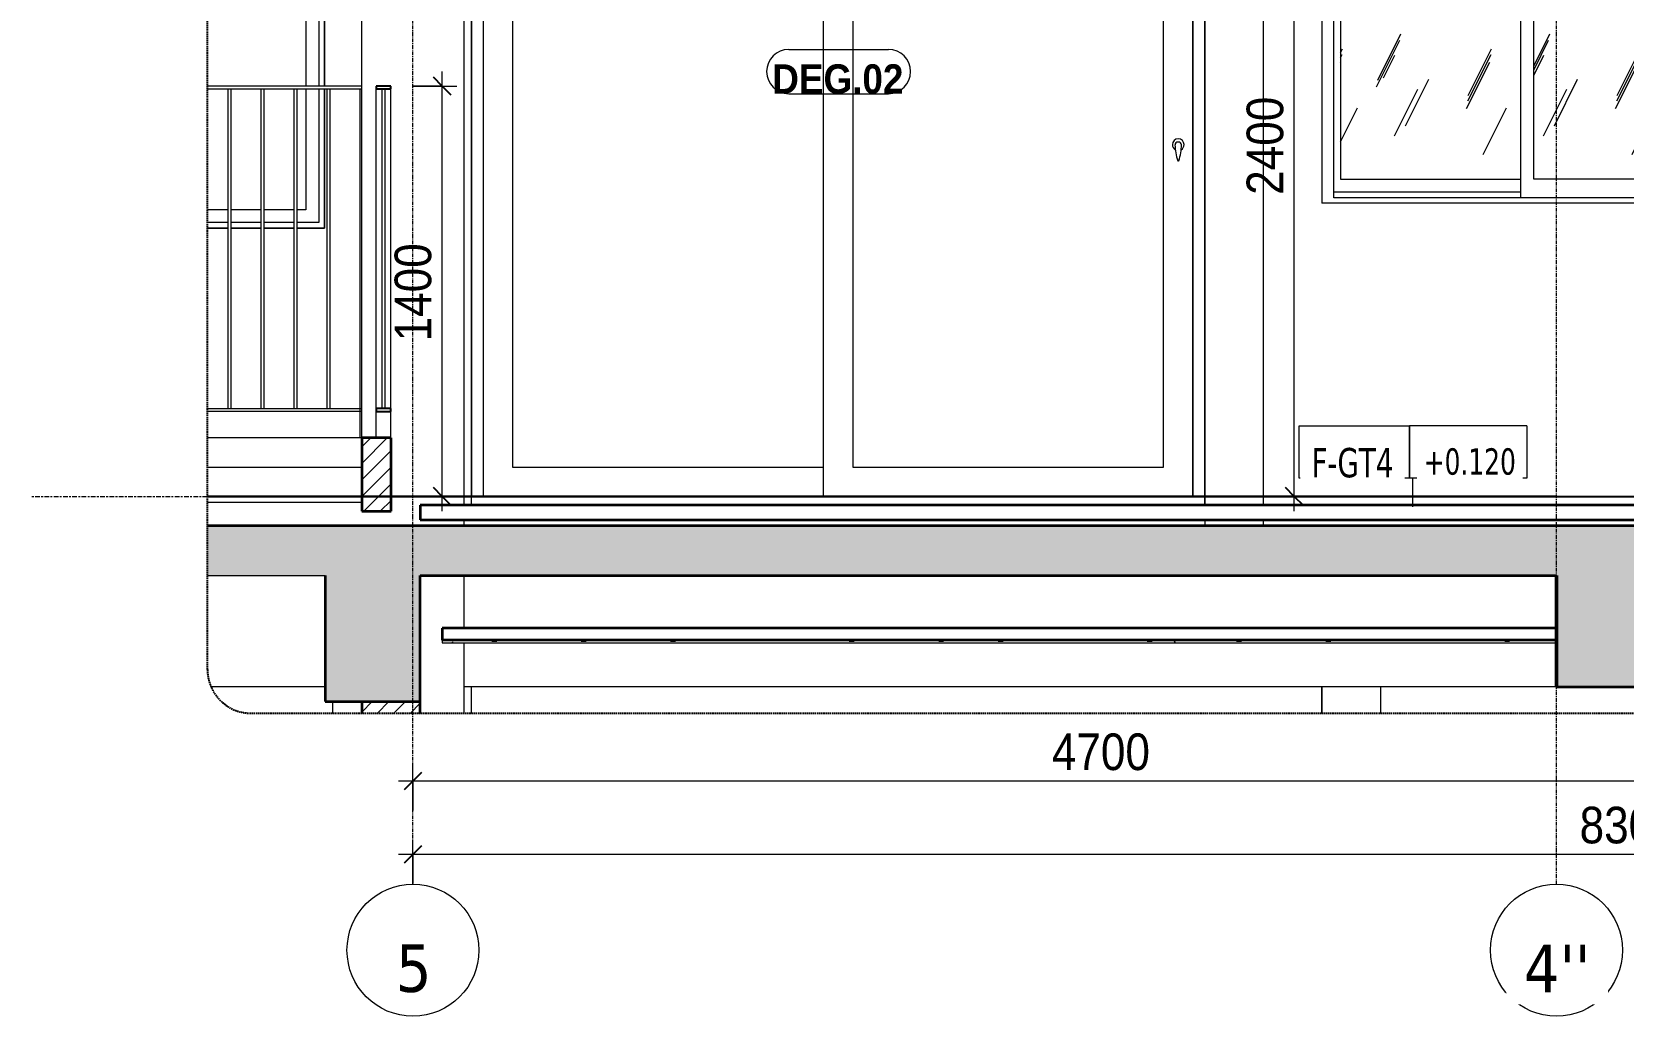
# Model space of a CAD drawing. Header units: millimetres. Extents: x 41758 to 237109, y 3795 to 78637.
# Drawn here: x 122996 to 128423, y 3827 to 7185 of the extents above; entities that cross this region are included whole.
import ezdxf

# ---------------------------------------------------------------- set-up
doc = ezdxf.new("R2010")
doc.units = ezdxf.units.MM
for name, pattern in [('Centre', [31.75, 6.35, -4.7625, 15.875, -4.7625]), ('Grid Line', [22.225, 12.7, -3.175, 3.175, -3.175]), ('Hidden', [7.14375, 4.7625, -2.38125]), ('IMPORT-CENTER _2_', [40.64, 25.4, -5.08, 5.08, -5.08])]:
    doc.linetypes.add(name, pattern=pattern)
for name, color, linetype, lineweight in [('0-5', 130, 'Continuous', 5), ('A-ANNO-DIMS', 211, 'Continuous', 9), ('A-ANNO-DIMS-50', 211, 'Continuous', 9), ('A-CLNG-1', 250, 'Continuous', 35), ('A-CLNG-FNSH-1', 7, 'Continuous', 18), ('A-CLNG-PATT-3', 13, 'Continuous', 18), ('A-DETL-GENF', 92, 'Continuous', 18), ('A-DETL-GENF-4', 9, 'Continuous', 18), ('A-DETL-GENF-5', 92, 'Hidden', 25), ('A-DETL-MEDM', 33, 'Continuous', 35), ('A-DETL-THIN', 151, 'Continuous', 18), ('A-DOOR', 31, 'Continuous', 18), ('A-DOOR-FRAM-1', 31, 'Continuous', 18), ('A-DOOR-IDEN', 31, 'Continuous', 9), ('A-FLOR-2', 7, 'Continuous', 18), ('A-FLOR-FNSH-1', 250, 'Continuous', 35), ('A-FLOR-HRAL', 11, 'Continuous', 18), ('A-FLOR-HRAL-3', 11, 'Continuous', 25), ('A-FLOR-HRAL-4', 7, 'Continuous', 18), ('A-FLOR-IDEN', 11, 'Continuous', 9), ('A-FLOR-LEVL-2', 51, 'Centre', 9), ('A-GLAZ', 151, 'Continuous', 18), ('A-GLAZ-2', 7, 'Continuous', 18), ('A-WALL', 113, 'Continuous', 18), ('A-WALL-2', 250, 'Continuous', 35), ('A-WALL-3', 7, 'Continuous', 18), ('A-WALL-PATT-2', 111, 'Continuous', 18), ('G-IMPT', 8, 'Continuous', 18), ('G-IMPT-3', 8, 'IMPORT-CENTER _2_', 18), ('M-EQPM', 50, 'Continuous', 18), ('M-EQPM-2', 50, 'Continuous', 25), ('S-BEAM-1', 90, 'Continuous', 50), ('S-BEAM-2', 7, 'Continuous', 18), ('S-BEAM-3', 191, 'Continuous', 5), ('S-COLS', 52, 'Continuous', 18), ('S-COLS-6', 7, 'Continuous', 18), ('S-GRID-1', 1, 'Grid Line', 9), ('S-GRID-IDEN', 1, 'Continuous', 9)]:
    doc.layers.add(name, color=color, linetype=linetype, lineweight=lineweight)
doc.styles.add('Arial_B_1', font='arialbd.ttf', dxfattribs={"width": 0.9, "height": 100})
doc.styles.add('Tahoma', font='tahoma.ttf', dxfattribs={"width": 0.8, "height": 100})
doc.styles.add('Tahoma_1', font='tahoma.ttf', dxfattribs={"width": 0.8, "height": 90})
doc.styles.add('Tahoma_B', font='tahomabd.ttf', dxfattribs={"height": 162.5})
doc.styles.add('UTM Avo', font='', dxfattribs={"width": 0.9, "height": 125})
doc.styles.get('UTM Avo').set_extended_font_data('UTM Avo')
doc.dimstyles.new('1_Dim_chi_tiet_2_5', dxfattribs={"dimscale": 304.8, "dimtxt": 124.912619, "dimasz": 0.19685, "dimexe": 0.164042, "dimexo": 0.0625, "dimgap": 0.016404, "dimtad": 1, "dimdec": 0, "dimrnd": 5, "dimzin": 0, "dimdsep": 46, "dimtxsty": 'UTM Avo', "dimblk1": 'OBLIQUE', "dimblk2": 'OBLIQUE', "dimsah": 1, "dimcen": 0.09, "dimdle": 0.164042, "dimazin": 0, "dimtfac": 1, "dimtdec": 4, "dimtix": 1, "dimtmove": 0, "dimatfit": 3, "dimfxl": 0.328084, "dimfxlon": 1, "dimtvp": 1, "dimtolj": 1, "dimtzin": 0, "dimarcsym": 2})
pattern_1 = [(63.435, (-46807.1, 15909.78), (-0.0009, 508), [177.488, -958.435]), (63.435, (-47315.1, 15909.78), (-0.0009, 508), [177.488, -958.435]), (63.435, (-46563.92, 16007.92), (-0.0009, 508), [177.488, -958.435]), (63.435, (-47071.92, 16007.92), (-0.0009, 508), [177.488, -958.435]), (63.435, (-46600.73, 15973.28), (-0.0009, 508), [177.488, -958.435]), (63.435, (-47108.73, 15973.28), (-0.0009, 508), [177.488, -958.435]), (63.435, (-46638.25, 16171.7), (-0.0009, 508), [86.267, -1049.655]), (63.435, (-47146.25, 16171.7), (-0.0009, 508), [86.267, -1049.655]), (63.435, (-46662.78, 16140.98), (-0.0009, 508), [177.488, -958.435]), (63.435, (-47170.78, 16140.98), (-0.0009, 508), [177.488, -958.435]), (63.435, (-46658.45, 16163.03), (-0.0009, 508), [177.488, -958.435]), (63.435, (-47166.45, 16163.03), (-0.0009, 508), [177.488, -958.435]), (63.435, (-46863.4, 16066.31), (-0.0009, 508), [177.488, -958.435]), (63.435, (-47371.4, 16066.31), (-0.0009, 508), [177.488, -958.435]), (63.435, (-46859.08, 16092.3), (-0.0009, 508), [177.488, -958.435]), (63.435, (-47367.08, 16092.3), (-0.0009, 508), [177.488, -958.435]), (63.435, (-46857.9, 16111.03), (-0.0009, 508), [177.488, -958.435]), (63.435, (-47365.9, 16111.03), (-0.0009, 508), [177.488, -958.435])]
pattern_2 = [(45, (129644.69, 15875), (-28.28427, 28.28427), [])]

# ---------------------------------------------------------------- blocks, each defined once
blk = doc.blocks.new('NCV_TKTC_KET CAU_rvt-7-TKCS_CĂN HỘ LOẠI 6 - MẶT CẮT 6')
at = {"layer": 'S-BEAM-3'}
blk.add_hatch(color=256, dxfattribs=at).paths.add_polyline_path([(-48852.6, 5150), (-48852.6, 5150), (-48852.6, 5330)])
at = {"layer": 'S-BEAM-1'}
blk.add_line((-48852.6, 5330), (-48852.6, 4950), dxfattribs=at)
at = {"layer": 'S-BEAM-2'}
for p, q in [((-53453.6, 5700), (-52927.6, 5700)), ((-53052.6, 4950), (-53439.7, 4950)), ((-48852.6, 4950), (-52577.6, 4950))]:
    blk.add_line(p, q, dxfattribs=at)
at = {"layer": 'S-COLS-6'}
for p, q in [((-52577.6, 5570), (-52577.6, 8730)), ((-52927.6, 8350), (-52927.6, 5800)), ((-52577.6, 5500), (-52577.6, 5520)), ((-52577.6, 5150), (-52577.6, 5330)), ((-52577.6, 4860), (-52577.6, 5100)), ((-52552.6, 4860), (-52552.6, 4950)), ((-53027.6, 4900), (-53027.6, 4860))]:
    blk.add_line(p, q, dxfattribs=at)
blk = doc.blocks.new('M_Fixed - 900 x 1400-901191-TKCS_CĂN HỘ LOẠI 6 - MẶT CẮT 6')
at = {"layer": 'A-GLAZ-2'}
for p, q in [((-53054.6, 7915), (-53453.6, 7915)), ((-53453.6, 7896), (-53073.6, 7896)), ((-53073.6, 7896), (-53073.6, 7000)), ((-53054.6, 7000), (-53054.6, 7915)), ((-53453.6, 7852), (-53117.6, 7852)), ((-53117.6, 7852), (-53117.6, 7000)), ((-53117.6, 6990), (-53117.6, 6578)), ((-53073.6, 6990), (-53073.6, 6534)), ((-53054.6, 6515), (-53054.6, 6990)), ((-53382.6, 6578), (-53453.6, 6578)), ((-53270.1, 6578), (-53372.6, 6578)), ((-53157.6, 6578), (-53260.1, 6578)), ((-53117.6, 6578), (-53147.6, 6578)), ((-53382.6, 6534), (-53453.6, 6534)), ((-53453.6, 6515), (-53382.6, 6515)), ((-53270.1, 6534), (-53372.6, 6534)), ((-53372.6, 6515), (-53270.1, 6515)), ((-53157.6, 6534), (-53260.1, 6534)), ((-53260.1, 6515), (-53157.6, 6515)), ((-53073.6, 6534), (-53147.6, 6534)), ((-53147.6, 6515), (-53054.6, 6515))]:
    blk.add_line(p, q, dxfattribs=at)
blk = doc.blocks.new('Railing - 10mm-901206-TKCS_CĂN HỘ LOẠI 6 - MẶT CẮT 6')
at = {"layer": 'A-FLOR-HRAL-4'}
for p, q in [((-53382.564287, 5900), (-53382.564287, 6990)), ((-53372.564287, 5900), (-53372.564287, 6990))]:
    blk.add_line(p, q, dxfattribs=at)
blk = doc.blocks.new('Railing - 50 x 10mm-901205-TKCS_CĂN HỘ LOẠI 6 - MẶT CẮT 6')
at = {"layer": 'A-FLOR-HRAL-4'}
for p, q in [((-52932.564287, 6990), (-52927.564287, 6990)), ((-52932.564287, 5800), (-52932.564287, 6990))]:
    blk.add_line(p, q, dxfattribs=at)
blk = doc.blocks.new('Railing - Railing-1003703-TKCS_CĂN HỘ LOẠI 6 - MẶT CẮT 6')
at = {"layer": 'A-FLOR-HRAL-4'}
for p, q in [((-53453.6, 5900), (-52927.6, 5900)), ((-52927.6, 5890), (-53453.6, 5890))]:
    blk.add_line(p, q, dxfattribs=at)
for name, p in [('Railing - 10mm-901206-TKCS_CĂN HỘ LOẠI 6 - MẶT CẮT 6', (0, 0)), ('Railing - 10mm-901206-TKCS_CĂN HỘ LOẠI 6 - MẶT CẮT 6', (112.5, 0)), ('Railing - 10mm-901206-TKCS_CĂN HỘ LOẠI 6 - MẶT CẮT 6', (225, 0)), ('Railing - 10mm-901206-TKCS_CĂN HỘ LOẠI 6 - MẶT CẮT 6', (337.5, 0)), ('Railing - 50 x 10mm-901205-TKCS_CĂN HỘ LOẠI 6 - MẶT CẮT 6', (0, 0))]:
    blk.add_blockref(name, p)
blk = doc.blocks.new('Top Rail Type - Top Rail_Internal_-1003704-TKCS_CĂN HỘ LOẠI 6 - MẶT CẮT 6')
at = {"layer": 'A-FLOR-HRAL-4'}
for p, q in [((-52927.6, 7000), (-53453.6, 7000)), ((-53453.6, 6990), (-52927.6, 6990))]:
    blk.add_line(p, q, dxfattribs=at)
blk = doc.blocks.new('NCV_TKTC_TANG 2_rvt-7-TKCS_CĂN HỘ LOẠI 6 - MẶT CẮT 6')
at = {"layer": 'A-FLOR-2'}
for p, q in [((-52552.6, 5600), (-50052.6, 5600)), ((-52552.6, 5570), (-52552.6, 5600)), ((-50052.6, 5600), (-50052.6, 5570))]:
    blk.add_line(p, q, dxfattribs=at)
at = {"layer": 'A-FLOR-FNSH-1'}
for p, q in [((-48052.6, 5570), (-52727.6, 5570)), ((-52727.6, 5570), (-52727.6, 5520)), ((-52727.6, 5520), (-48052.6, 5520))]:
    blk.add_line(p, q, dxfattribs=at)
at = {"layer": 'A-WALL-3'}
for p, q in [((-53054.6, 7915), (-53054.6, 7000)), ((-53054.6, 6990), (-53054.6, 6515)), ((-53382.6, 6515), (-53453.6, 6515)), ((-53270.1, 6515), (-53372.6, 6515)), ((-53157.6, 6515), (-53260.1, 6515)), ((-53054.6, 6515), (-53147.6, 6515)), ((-52927.6, 5800), (-53453.6, 5800)), ((-53453.6, 5580), (-52927.6, 5580))]:
    blk.add_line(p, q, dxfattribs=at)
at = {"layer": 'A-FLOR-HRAL'}
for name in ['Top Rail Type - Top Rail_Internal_-1003704-TKCS_CĂN HỘ LOẠI 6 - MẶT CẮT 6', 'Railing - Railing-1003703-TKCS_CĂN HỘ LOẠI 6 - MẶT CẮT 6']:
    blk.add_blockref(name, (0, 0), dxfattribs=at)
at = {"layer": 'A-GLAZ'}
blk.add_blockref('M_Fixed - 900 x 1400-901191-TKCS_CĂN HỘ LOẠI 6 - MẶT CẮT 6', (0, 0), dxfattribs=at)
blk = doc.blocks.new('DEG_02-DEG_03 - DEG_02-2500x2400mm-CỬA ĐI 02 CÁNH TRƯỢT-V73-TKCS_CĂN HỘ LOẠI 6 - MẶT CẮT 6')
at = {"layer": 'A-DOOR'}
for p, q in [((-50092.6, 7960), (-51352.6, 7960)), ((-51352.6, 5600), (-51352.6, 7960)), ((-50092.6, 7960), (-50092.6, 5600)), ((-52412.6, 7860), (-52412.6, 5700)), ((-52412.6, 7860), (-51352.6, 7860)), ((-51252.6, 7860), (-51252.6, 5700)), ((-51252.6, 7860), (-50192.6, 7860)), ((-50192.6, 5700), (-50192.6, 7860)), ((-52412.6, 5700), (-51352.6, 5700)), ((-51252.6, 5700), (-50192.6, 5700)), ((-50092.6, 5600), (-51352.6, 5600))]:
    blk.add_line(p, q, dxfattribs=at)
at = {"layer": 'A-DOOR', "flags": 128}
blk.add_lwpolyline([(-50141.1, 6808.7), (-50141.8, 6808.7), (-50143.2, 6808.7), (-50144, 6808.7), (-50144.1, 6808.7)], dxfattribs=at)
at = {"layer": 'A-DOOR'}
for centre, radius, start, end in [((-50142.6, 6800), 20, 0, 180), ((-50142.6, 6800), 20, 180, 240), ((-50144.1, 6799.2), 9.45, 90, 180), ((-49988.8, 6799.2), 164.8, 180, 199.134), ((-50141.1, 6799.2), 9.45, 0, 90), ((-50296.4, 6799.2), 164.8, 340.866, 0), ((-50142.6, 6800), 20, 300, 0), ((-50142.2, 6746), 2.34, 199.134, 261.031), ((-50142.9, 6746), 2.34, 278.969, 340.866)]:
    blk.add_arc(centre, radius, start, end, dxfattribs=at)
at = {"layer": 'A-DOOR-FRAM-1'}
for p, q in [((-50052.6, 8000), (-52552.6, 8000)), ((-52552.6, 8000), (-52552.6, 5600)), ((-50052.6, 8000), (-50052.6, 5600)), ((-52512.6, 5600), (-52512.6, 7960)), ((-52512.6, 7960), (-50092.6, 7960)), ((-50092.6, 5600), (-50092.6, 7960)), ((-52552.6, 5600), (-52512.6, 5600)), ((-50052.6, 5600), (-50092.6, 5600))]:
    blk.add_line(p, q, dxfattribs=at)
blk = doc.blocks.new('1_FAMILY RVT - W01-WxH 1400x1400xmm-389822-TKCS_CĂN HỘ LOẠI 6 - MẶT CẮT 6')
at = {"layer": 'A-DETL-GENF'}
blk.add_hatch(color=256, dxfattribs=at).paths.add_polyline_path([(-49248.1, 7262.1), (-49180.3, 7309.5), (-49248.1, 7357), (-49248.1, 7326.5), (-49383.5, 7326.5), (-49383.5, 7292.6), (-49248.1, 7292.6)])
at = {"layer": 'A-GLAZ'}
h = blk.add_hatch(dxfattribs=at)
h.set_pattern_fill('FP_39', color=256, style=0, pattern_type=2)
h.set_pattern_definition(pattern_1)
h.paths.add_polyline_path([(-48974.8, 6682.5), (-48974.8, 7936.5), (-49589.1, 7936.5), (-49589.1, 6682.5)])
h.paths.add_polyline_path([(-49248.1, 7262.1), (-49248.1, 7292.6), (-49383.5, 7292.6), (-49383.5, 7326.5), (-49248.1, 7326.5), (-49248.1, 7357), (-49180.3, 7309.5), (-49204.5, 7292.6)])
h = blk.add_hatch(dxfattribs=at)
h.set_pattern_fill('FP_39', color=256, style=0, pattern_type=2)
h.set_pattern_definition(pattern_1)
h.paths.add_polyline_path([(-48660.7, 6682.5), (-48316.1, 6682.5), (-48316.1, 7936.5), (-48930.3, 7936.5), (-48930.3, 6682.5)])
at = {"layer": 'A-DETL-GENF'}
for p, q in [((-49248.1, 7357), (-49248.1, 7326.5)), ((-49180.3, 7309.5), (-49248.1, 7357)), ((-49180.3, 7309.5), (-49248.1, 7357)), ((-49248.1, 7357), (-49248.1, 7326.5)), ((-49383.5, 7326.5), (-49383.5, 7292.6)), ((-49383.5, 7326.5), (-49248.1, 7326.5)), ((-49248.1, 7326.5), (-49383.5, 7326.5)), ((-49383.5, 7326.5), (-49383.5, 7292.6)), ((-49383.5, 7292.6), (-49248.1, 7292.6)), ((-49383.5, 7292.6), (-49248.1, 7292.6)), ((-49180.3, 7309.5), (-49248.1, 7262.1)), ((-49248.1, 7262.1), (-49180.3, 7309.5)), ((-49248.1, 7292.6), (-49248.1, 7262.1)), ((-49248.1, 7292.6), (-49248.1, 7262.1))]:
    blk.add_line(p, q, dxfattribs=at)
at = {"layer": 'A-GLAZ'}
for p, q in [((-48252.6, 8000), (-49652.6, 8000)), ((-49652.6, 8000), (-49652.6, 6600)), ((-49611.6, 7959.1), (-48293.5, 7959.1)), ((-49611.6, 6619), (-49611.6, 7959.1)), ((-49589.1, 7936.5), (-49589.1, 6682.5)), ((-48974.8, 7936.5), (-49589.1, 7936.5)), ((-48974.8, 7959.1), (-48974.8, 6619)), ((-48930.3, 6682.5), (-48930.3, 7936.5)), ((-48930.3, 7936.5), (-48316.1, 7936.5)), ((-48316.1, 7936.5), (-48316.1, 6682.5)), ((-48293.5, 6619), (-48293.5, 7959.1)), ((-49589.1, 6682.5), (-48974.8, 6682.5)), ((-48316.1, 6682.5), (-48930.3, 6682.5)), ((-48974.8, 6638.1), (-49611.6, 6638.1)), ((-48974.8, 6638.1), (-49611.6, 6638.1)), ((-48252.6, 6600), (-49652.6, 6600)), ((-48293.5, 6619), (-49611.6, 6619))]:
    blk.add_line(p, q, dxfattribs=at)
blk = doc.blocks.new('Railing - 50 x 10mm-1251311-TKCS_CĂN HỘ LOẠI 6 - MẶT CẮT 6')
at = {"layer": 'A-FLOR-HRAL'}
for p, q in [((-52877.564287, 5900), (-52877.564287, 6990)), ((-52827.564287, 5900), (-52827.564287, 6990)), ((-52877.564287, 5800), (-52877.564287, 5890)), ((-52827.564287, 5800), (-52827.564287, 5890))]:
    blk.add_line(p, q, dxfattribs=at)
blk = doc.blocks.new('Railing - 10mm-1251313-TKCS_CĂN HỘ LOẠI 6 - MẶT CẮT 6')
at = {"layer": 'A-FLOR-HRAL'}
for p, q in [((-52857.564287, 5900), (-52857.564287, 6990)), ((-52847.564287, 5900), (-52847.564287, 6990))]:
    blk.add_line(p, q, dxfattribs=at)
blk = doc.blocks.new('Railing - Railing-1236740-TKCS_CĂN HỘ LOẠI 6 - MẶT CẮT 6')
at = {"layer": 'A-FLOR-HRAL-3'}
for p, q in [((-52827.564287, 7000), (-52877.564287, 7000)), ((-52877.564287, 7000), (-52877.564287, 6990)), ((-52877.564287, 6990), (-52827.564287, 6990)), ((-52827.564287, 6990), (-52827.564287, 7000)), ((-52827.564287, 5900), (-52877.564287, 5900)), ((-52877.564287, 5900), (-52877.564287, 5890)), ((-52877.564287, 5890), (-52827.564287, 5890)), ((-52827.564287, 5890), (-52827.564287, 5900))]:
    blk.add_line(p, q, dxfattribs=at)
for name in ['Railing - 50 x 10mm-1251311-TKCS_CĂN HỘ LOẠI 6 - MẶT CẮT 6', 'Railing - 10mm-1251313-TKCS_CĂN HỘ LOẠI 6 - MẶT CẮT 6']:
    blk.add_blockref(name, (0, 0))
blk = doc.blocks.new('TKTC_XREF_251221_MB TANG 2-7 - TKTC_XREF_260130_MB TANG 2-5_dwg_THU NUOC - THU NUOC-444531-TKCS_MB TẦNG 1-4746810-TKCS_CĂN HỘ LOẠI 6 - MẶT CẮT 6')
at = {"layer": 'G-IMPT'}
for p, q in [((-52003.6, 5600), (-52153.6, 5600)), ((-52153.6, 5600), (-52003.6, 5600)), ((-52028.6, 5600), (-52128.6, 5600)), ((-52128.6, 5600), (-52028.6, 5600)), ((-52033.6, 5600), (-52123.6, 5600)), ((-52123.6, 5600), (-52033.6, 5600)), ((-52123.6, 5600), (-52033.6, 5600)), ((-52033.6, 5600), (-52123.6, 5600)), ((-52110.7, 5600), (-52110.7, 5600)), ((-52110.7, 5600), (-52110.7, 5600)), ((-52110.7, 5600), (-52110.7, 5600)), ((-52110.7, 5600), (-52086.6, 5600)), ((-52086.6, 5600), (-52110.7, 5600)), ((-52046.5, 5600), (-52110.7, 5600)), ((-52110.7, 5600), (-52046.5, 5600)), ((-52046.5, 5600), (-52110.7, 5600)), ((-52110.7, 5600), (-52046.5, 5600)), ((-52098.3, 5600), (-52098.3, 5600)), ((-52098.3, 5600), (-52098.3, 5600)), ((-52058.8, 5600), (-52098.3, 5600)), ((-52098.3, 5600), (-52058.8, 5600)), ((-52058.8, 5600), (-52098.3, 5600)), ((-52098.3, 5600), (-52058.8, 5600)), ((-52088.4, 5600), (-52088.4, 5600)), ((-52088.4, 5600), (-52088.4, 5600)), ((-52068.8, 5600), (-52088.4, 5600)), ((-52088.4, 5600), (-52068.8, 5600)), ((-52068.8, 5600), (-52088.4, 5600)), ((-52088.4, 5600), (-52068.8, 5600)), ((-52046.5, 5600), (-52070.6, 5600)), ((-52070.6, 5600), (-52046.5, 5600)), ((-52068.8, 5600), (-52068.8, 5600)), ((-52068.8, 5600), (-52068.8, 5600)), ((-52058.8, 5600), (-52058.8, 5600)), ((-52058.8, 5600), (-52058.8, 5600)), ((-52046.5, 5600), (-52046.5, 5600)), ((-52046.5, 5600), (-52046.5, 5600)), ((-52046.5, 5600), (-52046.5, 5600))]:
    blk.add_line(p, q, dxfattribs=at)
blk = doc.blocks.new('TKTC_XREF_251221_MB TANG 2-7 - TKTC_XREF_260130_MB TANG 2-5_dwg_$cc-4746798-TKCS_CĂN HỘ LOẠI 6 - MẶT CẮT 6')
at = {"layer": 'G-IMPT-3'}
for p, q in [((-52753.2, 5600), (-52632.1, 5600)), ((-52693, 5600), (-52692.2, 5600))]:
    blk.add_line(p, q, dxfattribs=at)
at = {"layer": 'M-EQPM'}
for p, q in [((-52692.6, 5600), (-52737.6, 5600)), ((-52737.6, 5600), (-52647.6, 5600)), ((-52647.6, 5600), (-52692.6, 5600)), ((-52692.3, 5600), (-52692.3, 5600))]:
    blk.add_line(p, q, dxfattribs=at)
blk = doc.blocks.new('TKTC_XREF_251221_MB TANG 2-7 - TKTC_XREF_260130_MB TANG 2-5_dwg_CUM U_DN100-V83-TKCS_CĂN HỘ LOẠI 6 - MẶT CẮT 6')
at = {"layer": 'G-IMPT'}
for p, q in [((-52739.6, 5600), (-52751.7, 5600)), ((-52751.7, 5600), (-52750.2, 5600)), ((-52747.9, 5600), (-52750.2, 5600)), ((-52750.2, 5600), (-52741.1, 5600)), ((-52742.3, 5600), (-52749.1, 5600)), ((-52748.8, 5600), (-52639.9, 5600)), ((-52743.4, 5600), (-52747.9, 5600)), ((-52746.9, 5600), (-52747.7, 5600)), ((-52743.7, 5600), (-52747.7, 5600)), ((-52744.4, 5600), (-52746.9, 5600)), ((-52744.4, 5600), (-52746.9, 5600)), ((-52744.4, 5600), (-52746.9, 5600)), ((-52743.7, 5600), (-52744.4, 5600)), ((-52741.1, 5600), (-52743.4, 5600)), ((-52742.5, 5600), (-52646.2, 5600)), ((-52742.5, 5600), (-52739.4, 5600)), ((-52741.1, 5600), (-52739.6, 5600)), ((-52739.4, 5600), (-52649.4, 5600)), ((-52646.2, 5600), (-52649.4, 5600)), ((-52637, 5600), (-52649.1, 5600)), ((-52649.1, 5600), (-52647.6, 5600)), ((-52645.3, 5600), (-52647.6, 5600)), ((-52647.6, 5600), (-52638.5, 5600)), ((-52639.6, 5600), (-52646.5, 5600)), ((-52640.8, 5600), (-52645.3, 5600)), ((-52644.3, 5600), (-52645.1, 5600)), ((-52641, 5600), (-52645.1, 5600)), ((-52641.8, 5600), (-52644.3, 5600)), ((-52641.8, 5600), (-52644.3, 5600)), ((-52641.8, 5600), (-52644.3, 5600)), ((-52641, 5600), (-52641.8, 5600)), ((-52638.5, 5600), (-52640.8, 5600)), ((-52638.5, 5600), (-52637, 5600))]:
    blk.add_line(p, q, dxfattribs=at)
blk = doc.blocks.new('TKTC_XREF_251221_MB TANG 2-7 - TKTC_XREF_251221_MB TANG 2-7-2039446-TKCS_CĂN HỘ LOẠI 6 - MẶT CẮT 6')
at = {"layer": 'M-EQPM'}
for p, q in [((-53453.6, 5600), (-53452.9, 5600)), ((-53452.9, 5600), (-53453.6, 5600)), ((-52754.6, 5600), (-52636.8, 5600)), ((-52635, 5600), (-52754.6, 5600)), ((-52754.6, 5600), (-52636.8, 5600)), ((-52635, 5600), (-52754.6, 5600)), ((-52752.6, 5600), (-52636.8, 5600)), ((-52636.8, 5600), (-52752.6, 5600)), ((-52752.6, 5600), (-52636.8, 5600)), ((-52636.8, 5600), (-52752.6, 5600)), ((-50772.2, 5600), (-50652.6, 5600)), ((-50652.6, 5600), (-50772.2, 5600)), ((-50772.2, 5600), (-50652.7, 5600)), ((-50652.7, 5600), (-50772.2, 5600))]:
    blk.add_line(p, q, dxfattribs=at)
at = {"layer": 'M-EQPM-2'}
for p, q in [((-53453.6, 5600), (-46352.6, 5600)), ((-53452.6, 5600), (-53453.6, 5600)), ((-53453.6, 5600), (-53452.6, 5600)), ((-53452.6, 5600), (-53453.6, 5600)), ((-53453.6, 5600), (-53452.6, 5600)), ((-48852.6, 5600), (-53453.6, 5600)), ((-53453.6, 5600), (-52927.6, 5600)), ((-52927.6, 5600), (-48852.6, 5600))]:
    blk.add_line(p, q, dxfattribs=at)
for name, p in [('TKTC_XREF_251221_MB TANG 2-7 - TKTC_XREF_260130_MB TANG 2-5_dwg_THU NUOC - THU NUOC-444531-TKCS_MB TẦNG 1-4746810-TKCS_CĂN HỘ LOẠI 6 - MẶT CẮT 6', (-950, 0)), ('TKTC_XREF_251221_MB TANG 2-7 - TKTC_XREF_260130_MB TANG 2-5_dwg_THU NUOC - THU NUOC-444531-TKCS_MB TẦNG 1-4746810-TKCS_CĂN HỘ LOẠI 6 - MẶT CẮT 6', (-949.9, 0)), ('TKTC_XREF_251221_MB TANG 2-7 - TKTC_XREF_260130_MB TANG 2-5_dwg_$cc-4746798-TKCS_CĂN HỘ LOẠI 6 - MẶT CẮT 6', (0, 0)), ('TKTC_XREF_251221_MB TANG 2-7 - TKTC_XREF_260130_MB TANG 2-5_dwg_$cc-4746798-TKCS_CĂN HỘ LOẠI 6 - MẶT CẮT 6', (0, 0)), ('TKTC_XREF_251221_MB TANG 2-7 - TKTC_XREF_260130_MB TANG 2-5_dwg_CUM U_DN100-V83-TKCS_CĂN HỘ LOẠI 6 - MẶT CẮT 6', (0, 0)), ('TKTC_XREF_251221_MB TANG 2-7 - TKTC_XREF_260130_MB TANG 2-5_dwg_CUM U_DN100-V83-TKCS_CĂN HỘ LOẠI 6 - MẶT CẮT 6', (0, 0)), ('TKTC_XREF_251221_MB TANG 2-7 - TKTC_XREF_260130_MB TANG 2-5_dwg_THU NUOC - THU NUOC-444531-TKCS_MB TẦNG 1-4746810-TKCS_CĂN HỘ LOẠI 6 - MẶT CẮT 6', (0, 0)), ('TKTC_XREF_251221_MB TANG 2-7 - TKTC_XREF_260130_MB TANG 2-5_dwg_$cc-4746798-TKCS_CĂN HỘ LOẠI 6 - MẶT CẮT 6', (1979.5, 0)), ('TKTC_XREF_251221_MB TANG 2-7 - TKTC_XREF_260130_MB TANG 2-5_dwg_CUM U_DN100-V83-TKCS_CĂN HỘ LOẠI 6 - MẶT CẮT 6', (1979.5, 0))]:
    blk.add_blockref(name, p)
blk = doc.blocks.new('BORDER VIEW - BORDER VIEW-2597932-TKCS_CĂN HỘ LOẠI 6 - MẶT CẮT 6')
at = {"layer": 'A-DETL-GENF-5'}
for p, q in [((-53453.6, 5010), (-53453.6, 9255)), ((-44268.9, 4860), (-53303.6, 4860))]:
    blk.add_line(p, q, dxfattribs=at)
blk.add_arc((-53303.6, 5010), 150, 180, 270, dxfattribs=at)
blk = doc.blocks.new('Grid - M_Grid Head - Circle-353313-TKCS_CĂN HỘ LOẠI 6 - MẶT CẮT 6')
at = {"layer": 'S-GRID-IDEN'}
blk.add_circle((-44452.6, 4051.9), 225, dxfattribs=at)
blk = doc.blocks.new('DIMBLOCK130-TKCS_CĂN HỘ LOẠI 6 - MẶT CẮT 6')
at = {"layer": 'A-ANNO-DIMS-50'}
for p, q in [((127201.5, 8000), (127351.5, 8000)), ((127301.5, 8000), (127201.5, 8000)), ((127301.5, 5550), (127301.5, 8000)), ((127201.5, 5600), (127351.5, 5600)), ((127301.5, 5600), (127201.5, 5600))]:
    blk.add_line(p, q, dxfattribs=at)
at = {"layer": 'A-ANNO-DIMS-50', "lineweight": 25}
for p, q in [((127301.5, 8000), (127271.5, 8030)), ((127301.5, 8000), (127331.5, 7970)), ((127301.5, 5600), (127271.5, 5630)), ((127301.5, 5600), (127331.5, 5570))]:
    blk.add_line(p, q, dxfattribs=at)
at = {"layer": 'A-ANNO-DIMS-50', "color": 0, "insert": (127139.1, 6628.8), "char_height": 125, "width": 410.824, "attachment_point": 1, "rotation": 90, "line_spacing_factor": 1.110334, "style": 'UTM Avo'}
blk.add_mtext('2400', dxfattribs=at)
blk = doc.blocks.new('_Oblique')
at = {"color": 0, "linetype": 'ByBlock', "lineweight": -2}
blk.add_line((-0.5, -0.5), (0.5, 0.5), dxfattribs=at)
blk = doc.blocks.new('STN_Door Tag - STN_Door Tag-1788670-TKCS_CĂN HỘ LOẠI 6 - MẶT CẮT 6')
at = {"layer": 'A-DOOR-IDEN'}
for p, q in [((-44635.3, 6839.7), (-44295.3, 6839.7)), ((-44635.3, 6688.8), (-44295.3, 6688.8))]:
    blk.add_line(p, q, dxfattribs=at)
for centre, start, end in [((-44635.3, 6764.3), 90, 270), ((-44295.3, 6764.3), 270, 90)]:
    blk.add_arc(centre, 75.5, start, end, dxfattribs=at)
blk = doc.blocks.new('DIMBLOCK132-TKCS_CĂN HỘ LOẠI 6 - MẶT CẮT 6')
at = {"layer": 'A-ANNO-DIMS-50', "lineweight": 25}
for p, q in [((124395.6, 7000), (124365.6, 7030)), ((124395.6, 7000), (124425.6, 6970)), ((124395.6, 5600), (124365.6, 5630)), ((124395.6, 5600), (124425.6, 5570))]:
    blk.add_line(p, q, dxfattribs=at)
at = {"layer": 'A-ANNO-DIMS-50'}
for p, q in [((124395.6, 5550), (124395.6, 7050)), ((124295.6, 7000), (124445.6, 7000)), ((124395.6, 7000), (124295.6, 7000)), ((124295.6, 5600), (124445.6, 5600)), ((124395.6, 5600), (124295.6, 5600))]:
    blk.add_line(p, q, dxfattribs=at)
at = {"layer": 'A-ANNO-DIMS-50', "color": 0, "insert": (124233.2, 6128.8), "char_height": 125, "width": 410.824, "attachment_point": 1, "rotation": 90, "line_spacing_factor": 1.110334, "style": 'UTM Avo'}
blk.add_mtext('1400', dxfattribs=at)
blk = doc.blocks.new('DIMBLOCK137-TKCS_CĂN HỘ LOẠI 6 - MẶT CẮT 6')
at = {"layer": 'A-ANNO-DIMS-50'}
for p, q in [((128996, 4729), (128996, 4579)), ((128996, 4629), (128996, 4729)), ((124296, 4529), (124296, 4679)), ((128996, 4629), (124246, 4629)), ((124296, 4629), (124296, 4529))]:
    blk.add_line(p, q, dxfattribs=at)
at = {"layer": 'A-ANNO-DIMS-50', "lineweight": 25}
for p, q in [((124296, 4629), (124266, 4599)), ((124296, 4629), (124326, 4659)), ((128996, 4629), (128966, 4599)), ((128996, 4629), (129026, 4659))]:
    blk.add_line(p, q, dxfattribs=at)
at = {"layer": 'A-ANNO-DIMS-50', "color": 0, "insert": (126474.8, 4791.4), "char_height": 125, "width": 410.824, "attachment_point": 1, "line_spacing_factor": 1.110334, "style": 'UTM Avo'}
blk.add_mtext('4700', dxfattribs=at)
blk = doc.blocks.new('DIMBLOCK138-TKCS_CĂN HỘ LOẠI 6 - MẶT CẮT 6')
at = {"layer": 'A-ANNO-DIMS-50'}
for p, q in [((124296, 4279), (124296, 4429)), ((132596, 4279), (132596, 4429)), ((132646, 4379), (124246, 4379)), ((124296, 4379), (124296, 4279)), ((132596, 4379), (132596, 4279))]:
    blk.add_line(p, q, dxfattribs=at)
at = {"layer": 'A-ANNO-DIMS-50', "lineweight": 25}
for p, q in [((124296, 4379), (124326, 4409)), ((132596, 4379), (132626, 4409)), ((124296, 4379), (124266, 4349)), ((132596, 4379), (132566, 4349))]:
    blk.add_line(p, q, dxfattribs=at)
at = {"layer": 'A-ANNO-DIMS-50', "color": 0, "insert": (128274.8, 4541.4), "char_height": 125, "width": 410.824, "attachment_point": 1, "line_spacing_factor": 1.110334, "style": 'UTM Avo'}
blk.add_mtext('8300', dxfattribs=at)
blk = doc.blocks.new('TAG SAN - TTG - TAG FFL-4075299-TKCS_CĂN HỘ LOẠI 6 - MẶT CẮT 6')
at = {"layer": 'A-FLOR-IDEN'}
for p, q in [((-46576.2, 5644.9), (-46576.2, 5823.7)), ((-46576.2, 5823.7), (-46200.2, 5823.7)), ((-46200.2, 5823.7), (-46200.2, 5644.9)), ((-45800.2, 5823.7), (-46200.2, 5823.7)), ((-46200.2, 5644.9), (-46200.2, 5823.7)), ((-45800.2, 5823.7), (-45800.2, 5644.9)), ((-46200.2, 5644.9), (-46576.2, 5644.9)), ((-45800.2, 5644.9), (-46200.2, 5644.9))]:
    blk.add_line(p, q, dxfattribs=at)

msp = doc.modelspace()

# ---------------------------------------------------------------- hatches: boundary and pattern name
at = {"layer": 'A-CLNG-PATT-3'}
h = msp.add_hatch(dxfattribs=at)
h.set_pattern_fill('FP_37', color=256, style=0, pattern_type=2)
h.set_pattern_definition([(0, (129644.69, 15875), (406.4, 101.6), [16.764, -288.036, 16.764, -288.036, -1625.6]), (0, (129644.69, 15875), (406.4, 101.6), [-609.6, 16.764, -592.836, 16.764, -288.036, -711.2]), (0, (129644.69, 15875), (406.4, 101.6), [-1524, 16.764, -186.436, 16.764, -491.236]), (120, (129797.09, 15925.8), (-291.1882, 301.1527), [16.764, -288.036, 16.764, -288.036, -1625.6]), (120, (129797.09, 15925.8), (-291.1882, 301.1527), [-609.6, 16.764, -592.836, 16.764, -288.036, -711.2]), (120, (129797.09, 15925.8), (-291.1882, 301.1527), [-1524, 16.764, -186.436, 16.764, -491.236]), (240, (129847.89, 16129), (-115.2118, -402.7527), [16.764, -288.036, 16.764, -288.036, -1625.6]), (240, (129847.89, 16129), (-115.2118, -402.7527), [-609.6, 16.764, -592.836, 16.764, -288.036, -711.2]), (240, (129847.89, 16129), (-115.2118, -402.7527), [-1524, 16.764, -186.436, 16.764, -491.236])])
h.paths.add_polyline_path([(132295.9, 5100), (132295.9, 5110), (128496, 5110), (128496, 5100), (132246, 5100)])
h.paths.add_polyline_path([(124396, 5100), (128195.9, 5100), (128195.9, 5110), (124396, 5110)])
at = {"layer": 'A-DETL-GENF-4'}
h = msp.add_hatch(dxfattribs=at)
h.set_pattern_fill('FP_35', color=256, style=0, pattern_type=2)
h.set_pattern_definition([(50, (129644.7, 15875), (364.368, -31.878), [38.1, -419.1]), (355, (129644.7, 15875), (-70.486, 382.113), [30.48, -335.28]), (100.451, (129675.05, 15872.34), (293.885, 350.233), [32.38, -356.18]), (46.184, (129644.7, 15976.6), (542.158, -84.086), [57.15, -628.65]), (96.636, (129689.87, 15969.6), (474.805, 494.855), [48.57, -534.27]), (351.184, (129644.7, 15976.6), (474.81, 494.85), [45.72, -502.92]), (21, (129695.5, 15951.2), (303.2285, -204.5305), [38.1, -419.1]), (326, (129695.5, 15951.2), (123.604, 368.376), [30.48, -335.28]), (71.451, (129720.76, 15934.16), (426.834, 163.843), [32.38, -356.18]), (37.5, (129644.69, 15875), (6.1766, 169.1102), [3.353, -327.863, 3.353, -337.007, -336.55]), (37.5, (129644.69, 15875), (6.1766, 169.1102), [-671.576, 3.353, -333.197]), (7.5, (129644.69, 15875), (133.639, 200.3615), [3.353, -190.703, 3.353, -320.243, -128.27]), (7.5, (129644.69, 15875), (133.639, 200.3615), [-517.652, 3.353, -124.917]), (327.5, (129531.4, 15875), (271.1818, -11.4584), [3.353, -123.647, 3.353, -392.887, -525.78]), (327.5, (129531.4, 15875), (271.1818, -11.4584), [-523.24, 3.353, -522.427]), (317.5, (129480.6, 15875), (296.2585, 50.853), [3.353, -161.747, 3.353, -259.791, -373.38]), (317.5, (129480.6, 15875), (296.2585, 50.853), [-428.244, 3.353, -370.027]), (45, (129644.69, 15875), (-125.7236, 125.7236), []), (45, (129644.69, 16065.5), (-125.7236, 125.7236), [])])
h.paths.add_polyline_path([(124121, 4900), (124321, 4900), (124321, 5330), (128196, 5330), (128196, 4950), (128496, 4950), (128496, 5330), (128996, 5330), (128996, 5380), (132295.9, 5380), (132295.9, 4950), (132595.9, 4950), (132596, 5360), (132929.7, 5360), (132929.7, 5550), (132295.9, 5550), (132295.9, 5500), (129196, 5500), (129196, 5550), (128996, 5550), (128996, 5500), (123594.9, 5500), (123594.9, 5330), (123996, 5330), (123996, 4900), (124096, 4900)])
at = {"layer": 'A-WALL-PATT-2'}
h = msp.add_hatch(dxfattribs=at)
h.set_pattern_fill('FP_34', color=256, style=0, pattern_type=2)
h.set_pattern_definition(pattern_2)
h.paths.add_polyline_path([(124121, 5550), (124221, 5550), (124221, 5800), (124121, 5800), (124121, 5569.1)])
h = msp.add_hatch(dxfattribs=at)
h.set_pattern_fill('FP_34', color=256, style=0, pattern_type=2)
h.set_pattern_definition(pattern_2)
h.paths.add_polyline_path([(124244.2, 4860), (124321, 4860), (124321, 4900), (124121, 4900), (124121, 4860)])

# ---------------------------------------------------------------- linework, layer by layer
at = {"layer": 'A-CLNG-1'}
for p, q in [((128196, 5150), (124396, 5150)), ((124396, 5150), (124396, 5110)), ((128196, 5110), (124396, 5110))]:
    msp.add_line(p, q, dxfattribs=at)
at = {"layer": 'A-CLNG-FNSH-1'}
for p, q in [((124396, 5110), (124396, 5100)), ((124396, 5100), (128196, 5100))]:
    msp.add_line(p, q, dxfattribs=at)
at = {"layer": 'A-DETL-MEDM'}
for p, q in [((128996, 5500), (123594.9, 5500)), ((123996, 5330), (123996, 4900)), ((124321, 4900), (124321, 5330)), ((124321, 5330), (128196, 5330)), ((128196, 5330), (128196, 4950)), ((128196, 4950), (128496, 4950)), ((123996, 4900), (124321, 4900))]:
    msp.add_line(p, q, dxfattribs=at)
at = {"layer": 'A-DETL-THIN'}
msp.add_line((123594.9, 5330), (123996, 5330), dxfattribs=at)
at = {"layer": 'A-FLOR-IDEN'}
msp.add_line((127706.6, 5564), (127706.6, 5662.4), dxfattribs=at)
at = {"layer": 'A-FLOR-LEVL-2'}
msp.add_line((122996, 5600), (133325.8, 5600), dxfattribs=at)
at = {"layer": 'A-WALL'}
for p, q in [((127196.1, 8350), (127196.1, 5570)), ((124496, 5600), (124496, 8000)), ((126996, 5600), (124496, 5600)), ((126996.1, 5570), (126996.1, 5600)), ((127395.7, 4860), (127395.7, 4950)), ((127595.7, 4950), (127595.7, 4860))]:
    msp.add_line(p, q, dxfattribs=at)
at = {"layer": 'A-WALL-2'}
for p, q in [((124221, 5800), (124121, 5800)), ((124121, 5800), (124121, 5550)), ((124221, 5550), (124221, 5800)), ((124121, 5550), (124221, 5550)), ((124121, 4900), (124121, 4860)), ((124321, 4860), (124321, 4900))]:
    msp.add_line(p, q, dxfattribs=at)
at = {"layer": 'S-COLS'}
for p, q in [((127196.1, 8350), (127196.1, 5570)), ((126996.1, 8000), (126996.1, 5600)), ((126996.1, 5600), (126996.1, 5570)), ((126996.1, 5520), (126996.1, 5500)), ((127196.1, 5520), (127196.1, 5500)), ((127395.7, 4950), (127395.7, 4860)), ((127595.7, 4950), (127595.7, 4860))]:
    msp.add_line(p, q, dxfattribs=at)
at = {"layer": 'S-GRID-1'}
for p, q in [((124296, 5526.9), (124296, 8588.8)), ((128196, 5526.9), (128196, 8588.8)), ((124296, 4276.9), (124296, 5526.9)), ((128196, 4276.9), (128196, 5526.9))]:
    msp.add_line(p, q, dxfattribs=at)

# ---------------------------------------------------------------- block references
at = {"layer": '0-5'}
for name in ['NCV_TKTC_KET CAU_rvt-7-TKCS_CĂN HỘ LOẠI 6 - MẶT CẮT 6', 'NCV_TKTC_TANG 2_rvt-7-TKCS_CĂN HỘ LOẠI 6 - MẶT CẮT 6']:
    msp.add_blockref(name, (177048.5, 0), dxfattribs=at)
at = {"layer": 'A-DETL-GENF'}
msp.add_blockref('BORDER VIEW - BORDER VIEW-2597932-TKCS_CĂN HỘ LOẠI 6 - MẶT CẮT 6', (177048.5, 0), dxfattribs=at)
at = {"layer": 'A-DOOR'}
msp.add_blockref('DEG_02-DEG_03 - DEG_02-2500x2400mm-CỬA ĐI 02 CÁNH TRƯỢT-V73-TKCS_CĂN HỘ LOẠI 6 - MẶT CẮT 6', (177048.5, 0), dxfattribs=at)
at = {"layer": 'A-DOOR-IDEN'}
msp.add_blockref('STN_Door Tag - STN_Door Tag-1788670-TKCS_CĂN HỘ LOẠI 6 - MẶT CẮT 6', (170212.8, 285), dxfattribs=at)
at = {"layer": 'A-FLOR-HRAL'}
msp.add_blockref('Railing - Railing-1236740-TKCS_CĂN HỘ LOẠI 6 - MẶT CẮT 6', (177048.5, 0), dxfattribs=at)
at = {"layer": 'A-FLOR-IDEN'}
msp.add_blockref('TAG SAN - TTG - TAG FFL-4075299-TKCS_CĂN HỘ LOẠI 6 - MẶT CẮT 6', (173894.8, 17.5), dxfattribs=at)
at = {"layer": 'A-GLAZ'}
msp.add_blockref('1_FAMILY RVT - W01-WxH 1400x1400xmm-389822-TKCS_CĂN HỘ LOẠI 6 - MẶT CẮT 6', (177048.5, 0), dxfattribs=at)
at = {"layer": 'M-EQPM'}
msp.add_blockref('TKTC_XREF_251221_MB TANG 2-7 - TKTC_XREF_251221_MB TANG 2-7-2039446-TKCS_CĂN HỘ LOẠI 6 - MẶT CẮT 6', (177048.5, 0), dxfattribs=at)
at = {"layer": 'S-GRID-IDEN'}
for p in [(168748.5, 0), (172648.5, 0)]:
    msp.add_blockref('Grid - M_Grid Head - Circle-353313-TKCS_CĂN HỘ LOẠI 6 - MẶT CẮT 6', p, dxfattribs=at)

# ---------------------------------------------------------------- texts
at = {"layer": 'A-DOOR-IDEN', "insert": (125745, 7023.3), "char_height": 100, "width": 458.55, "attachment_point": 5, "line_spacing_factor": 0.936439, "style": 'Arial_B_1'}
msp.add_mtext('\\pt2.25,4.5,6.75,9,11.25,13.5,15.75,18,20.25,22.5,24.75,27,29.25,31.5,33.75,36,38.25,40.5,42.75,45,47.25,49.5,51.75,54,56.25,58.5,60.75,63,65.25,67.5,69.75,72;DEG.02', dxfattribs=at)

# ---------------------------------------------------------------- dimensions: what is measured, and where the dimension line sits
at = {"layer": 'A-ANNO-DIMS'}
for base, p1, p2, override, picture, middle in [((127301.5, 8000), (127201.5, 5600), (127201.5, 8000), {"dimpost": '<>', "dimfxl": 2400}, 'DIMBLOCK130-TKCS_CĂN HỘ LOẠI 6 - MẶT CẮT 6', (127231.8, 6800)), ((124395.6, 7000), (124295.6, 5600), (124295.6, 7000), {"dimpost": '<>', "dimfxl": 1400}, 'DIMBLOCK132-TKCS_CĂN HỘ LOẠI 6 - MẶT CẮT 6', (124325.9, 6300))]:
    dim = msp.add_linear_dim(base=base, p1=p1, p2=p2, angle=90, dimstyle='1_Dim_chi_tiet_2_5', override=override, dxfattribs=at)
    dim.commit()
    dim.dimension.update_dxf_attribs({"geometry": picture, "text_midpoint": middle})
for base, p1, p2, override, picture, middle in [((124296, 4629), (128996, 4729), (124296, 4529), {"dimpost": '<>', "dimfxl": 4704.253395}, 'DIMBLOCK137-TKCS_CĂN HỘ LOẠI 6 - MẶT CẮT 6', (126646, 4698.7)), ((124296, 4379), (132596, 4279), (124296, 4279), {"dimpost": '<>', "dimfxl": 8300}, 'DIMBLOCK138-TKCS_CĂN HỘ LOẠI 6 - MẶT CẮT 6', (128446, 4448.7))]:
    dim = msp.add_linear_dim(base=base, p1=p1, p2=p2, dimstyle='1_Dim_chi_tiet_2_5', override=override, dxfattribs=at)
    dim.commit()
    dim.dimension.update_dxf_attribs({"geometry": picture, "text_midpoint": middle})

# ---------------------------------------------------------------- next in the draw order: texts
at = {"layer": 'A-FLOR-IDEN', "attachment_point": 5, "line_spacing_factor": 0.996129, "bg_fill": 3, "box_fill_scale": 1.25, "bg_fill_color": 256, "bg_fill_true_color": 13158600, "bg_fill_transparency": 0}
for s, insert, char_height, width, style in [('\\pt4,8,12,16,20,24,28,32,36,40,44,48,52,56,60,64,68,72,76,80,84,88,92,96,100,104,108,112,116,120,124,128;F-GT4', (127500.2, 5714.2), 100, 306.8, 'Tahoma'), ('\\pt3.9996,8.0001,11.9997,16.0002,19.9998,24.0003,27.9999,32.0004,36,39.9996,44.0001,47.9997,52.0002,55.9998,60.0003,63.9999,68.0004,72,75.9996,80.0001,83.9997,88.0002,91.9998,96.0003,99.9999,104.0004,108,111.9996,116.0001,119.9997,124.0002,127.9998;+0.120', (127900.4, 5718.3), 90, 314.8, 'Tahoma_1')]:
    msp.add_mtext(s, dxfattribs=dict(at, insert=insert, char_height=char_height, width=width, style=style))
at = {"layer": 'S-GRID-IDEN', "char_height": 162.5, "attachment_point": 5, "line_spacing_factor": 0.996129, "style": 'Tahoma_B', "bg_fill": 3, "box_fill_scale": 1.25, "bg_fill_color": 256, "bg_fill_true_color": 13158600, "bg_fill_transparency": 0}
for s, insert, width in [('\\pt634.99962,1269.99925,1905.0005,2540.00013,3174.99975,3809.99937,4445.00062,5080.00025,5714.99987,6349.9995,6985.00075,7620.00037,8255,8889.99962,9524.99925,10160.0005,10795.00013,11429.99975,12064.99938,12700.00063,13335.00025,13969.99988,14604.9995,15240.00075,15875.00038,16510,17144.99963,17779.99925,18415.0005,19050.00013,19684.99975,20319.99938;5', (124298.3, 3989.5), 145.5), ("\\pt634.99962,1269.99925,1905.0005,2540.00013,3174.99975,3809.99937,4445.00062,5080.00025,5714.99987,6349.9995,6985.00075,7620.00037,8255,8889.99962,9524.99925,10160.0005,10795.00013,11429.99975,12064.99938,12700.00063,13335.00025,13969.99988,14604.9995,15240.00075,15875.00038,16510,17144.99963,17779.99925,18415.0005,19050.00013,19684.99975,20319.99938;4''", (128198.3, 3989.5), 264.5)]:
    msp.add_mtext(s, dxfattribs=dict(at, insert=insert, width=width))

doc.saveas('drawing.dxf')
